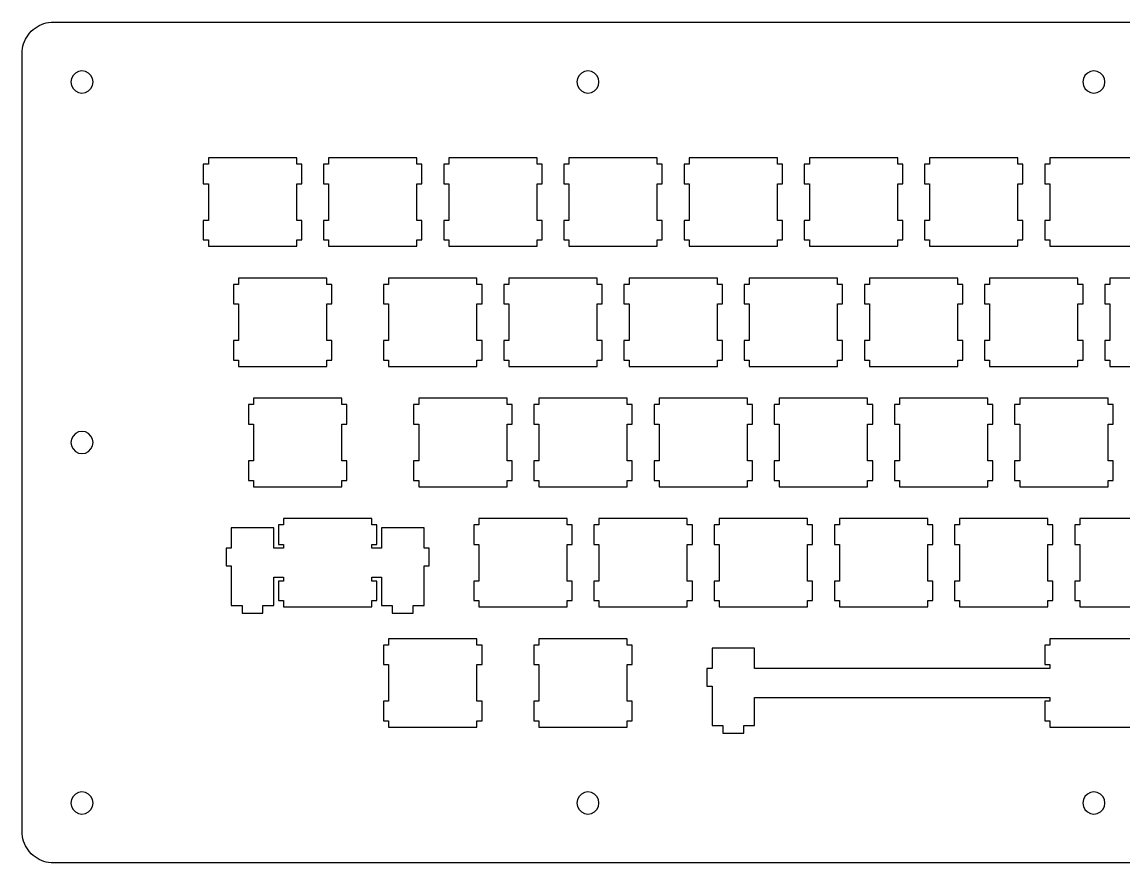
# Model space of a CAD drawing. Extents: x 0 to 340, y 0 to 134.
# Drawn here: x 0.1 to 174.7, y 0.4 to 133.6 of the extents above; entities that cross this region are included whole.
import ezdxf

# ---------------------------------------------------------------- set-up
doc = ezdxf.new("R2010")
doc.units = 0
doc.layers.get('0').update_dxf_attribs({"linetype": 'CONTINUOUS'})

msp = doc.modelspace()

# ---------------------------------------------------------------- linework, layer by layer
at = {"color": 0}
for p, q in [((2.15663, 132.653), (2.48185, 132.872)), ((2.48185, 132.872), (2.82498, 133.064)), ((2.82498, 133.064), (3.18189, 133.227)), ((3.18189, 133.227), (3.54983, 133.364)), ((3.54983, 133.364), (3.9274, 133.47)), ((3.9274, 133.47), (4.3119, 133.546)), ((4.3119, 133.546), (4.70186, 133.593)), ((4.70186, 133.593), (5.09598, 133.608)), ((5.09598, 133.608), (334.847, 133.608)), ((0.63941, 130.878), (0.83096, 131.221)), ((0.83096, 131.221), (1.05006, 131.546)), ((1.05006, 131.546), (1.2926, 131.855)), ((1.2926, 131.855), (1.55994, 132.143)), ((1.55994, 132.143), (1.84795, 132.41)), ((1.84795, 132.41), (2.15663, 132.653)), ((0.11024, 129.001), (0.1571, 129.391)), ((0.1571, 129.391), (0.23289, 129.775)), ((0.23289, 129.775), (0.339, 130.153)), ((0.339, 130.153), (0.47542, 130.521)), ((0.47542, 130.521), (0.63941, 130.878)), ((0.09508, 128.607), (0.11024, 129.001)), ((0.09508, 5.35781), (0.09508, 128.607)), ((9.0551, 125.772), (8.5659, 125.523)), ((9.5939, 125.858), (9.0551, 125.772)), ((10.1355, 125.772), (9.5939, 125.858)), ((10.6233, 125.523), (10.1355, 125.772)), ((89.2418, 125.772), (88.7539, 125.523)), ((89.7819, 125.858), (89.2418, 125.772)), ((90.3235, 125.772), (89.7819, 125.858)), ((90.8114, 125.523), (90.3235, 125.772)), ((169.43, 125.772), (168.942, 125.523)), ((169.97, 125.858), (169.43, 125.772)), ((170.512, 125.772), (169.97, 125.858)), ((171, 125.523), (170.512, 125.772)), ((7.93062, 124.648), (7.84518, 124.108)), ((7.84518, 124.108), (7.93062, 123.567)), ((8.18003, 125.137), (7.93062, 124.648)), ((8.5659, 125.523), (8.18003, 125.137)), ((11.0105, 125.137), (10.6233, 125.523)), ((11.26, 124.648), (11.0105, 125.137)), ((11.344, 124.108), (11.26, 124.648)), ((11.26, 123.567), (11.344, 124.108)), ((88.1186, 124.648), (88.0318, 124.108)), ((88.0318, 124.108), (88.1186, 123.567)), ((88.3666, 125.137), (88.1186, 124.648)), ((88.7539, 125.523), (88.3666, 125.137)), ((91.1987, 125.137), (90.8114, 125.523)), ((91.4481, 124.648), (91.1987, 125.137)), ((91.5321, 124.108), (91.4481, 124.648)), ((91.4481, 123.567), (91.5321, 124.108)), ((168.307, 124.648), (168.22, 124.108)), ((168.22, 124.108), (168.307, 123.567)), ((168.555, 125.137), (168.307, 124.648)), ((168.942, 125.523), (168.555, 125.137)), ((171.387, 125.137), (171, 125.523)), ((171.635, 124.648), (171.387, 125.137)), ((171.72, 124.108), (171.635, 124.648)), ((171.635, 123.567), (171.72, 124.108)), ((7.93062, 123.567), (8.18003, 123.08)), ((8.18003, 123.08), (8.5659, 122.692)), ((8.5659, 122.692), (9.0551, 122.443)), ((9.0551, 122.443), (9.5939, 122.357)), ((9.5939, 122.357), (10.1355, 122.443)), ((10.1355, 122.443), (10.6233, 122.692)), ((10.6233, 122.692), (11.0105, 123.08)), ((11.0105, 123.08), (11.26, 123.567)), ((88.1186, 123.567), (88.3666, 123.08)), ((88.3666, 123.08), (88.7539, 122.692)), ((88.7539, 122.692), (89.2418, 122.443)), ((89.2418, 122.443), (89.7819, 122.357)), ((89.7819, 122.357), (90.3235, 122.443)), ((90.3235, 122.443), (90.8114, 122.692)), ((90.8114, 122.692), (91.1987, 123.08)), ((91.1987, 123.08), (91.4481, 123.567)), ((168.307, 123.567), (168.555, 123.08)), ((168.555, 123.08), (168.942, 122.692)), ((168.942, 122.692), (169.43, 122.443)), ((169.43, 122.443), (169.97, 122.357)), ((169.97, 122.357), (170.512, 122.443)), ((170.512, 122.443), (171, 122.692)), ((171, 122.692), (171.387, 123.08)), ((171.387, 123.08), (171.635, 123.567)), ((29.6209, 112.083), (29.6209, 111.082)), ((43.6203, 112.083), (29.6209, 112.083)), ((43.6203, 111.082), (43.6203, 112.083)), ((48.671, 112.083), (48.671, 111.082)), ((62.6703, 112.083), (48.671, 112.083)), ((62.6703, 111.082), (62.6703, 112.083)), ((67.721, 112.083), (67.721, 111.082)), ((81.7203, 112.083), (67.721, 112.083)), ((81.7203, 111.082), (81.7203, 112.083)), ((86.771, 112.083), (86.771, 111.082)), ((100.77, 112.083), (86.771, 112.083)), ((100.77, 111.082), (100.77, 112.083)), ((105.821, 112.083), (105.821, 111.082)), ((119.82, 112.083), (105.821, 112.083)), ((119.82, 111.082), (119.82, 112.083)), ((124.871, 112.083), (124.871, 111.082)), ((138.87, 112.083), (124.871, 112.083)), ((138.87, 111.082), (138.87, 112.083)), ((143.921, 112.083), (143.921, 111.082)), ((157.92, 112.083), (143.921, 112.083)), ((157.92, 111.082), (157.92, 112.083)), ((162.971, 112.083), (162.971, 111.082)), ((176.97, 112.083), (162.971, 112.083)), ((29.6209, 111.082), (28.8203, 111.082)), ((28.8203, 111.082), (28.8203, 107.982)), ((44.4197, 111.082), (43.6203, 111.082)), ((44.4197, 107.982), (44.4197, 111.082)), ((48.671, 111.082), (47.8702, 111.082)), ((47.8702, 111.082), (47.8702, 107.982)), ((63.4711, 111.082), (62.6703, 111.082)), ((63.4711, 107.982), (63.4711, 111.082)), ((67.721, 111.082), (66.9202, 111.082)), ((66.9202, 111.082), (66.9202, 107.982)), ((82.5211, 111.082), (81.7203, 111.082)), ((82.5211, 107.982), (82.5211, 111.082)), ((86.771, 111.082), (85.9702, 111.082)), ((85.9702, 111.082), (85.9702, 107.982)), ((101.571, 111.082), (100.77, 111.082)), ((101.571, 107.982), (101.571, 111.082)), ((105.821, 111.082), (105.02, 111.082)), ((105.02, 111.082), (105.02, 107.982)), ((120.62, 111.082), (119.82, 111.082)), ((120.62, 107.982), (120.62, 111.082)), ((124.871, 111.082), (124.07, 111.082)), ((124.07, 111.082), (124.07, 107.982)), ((139.671, 111.082), (138.87, 111.082)), ((139.671, 107.982), (139.671, 111.082)), ((143.921, 111.082), (143.12, 111.082)), ((143.12, 111.082), (143.12, 107.982)), ((158.721, 111.082), (157.92, 111.082)), ((158.721, 107.982), (158.721, 111.082)), ((162.971, 111.082), (162.17, 111.082)), ((162.17, 111.082), (162.17, 107.982)), ((28.8203, 107.982), (29.6209, 107.982)), ((29.6209, 107.982), (29.6209, 102.183)), ((43.6203, 102.183), (43.6203, 107.982)), ((43.6203, 107.982), (44.4197, 107.982)), ((47.8702, 107.982), (48.671, 107.982)), ((48.671, 107.982), (48.671, 102.183)), ((62.6703, 102.183), (62.6703, 107.982)), ((62.6703, 107.982), (63.4711, 107.982)), ((66.9202, 107.982), (67.721, 107.982)), ((67.721, 107.982), (67.721, 102.183)), ((81.7203, 102.183), (81.7203, 107.982)), ((81.7203, 107.982), (82.5211, 107.982)), ((85.9702, 107.982), (86.771, 107.982)), ((86.771, 107.982), (86.771, 102.183)), ((100.77, 102.183), (100.77, 107.982)), ((100.77, 107.982), (101.571, 107.982)), ((105.02, 107.982), (105.821, 107.982)), ((105.821, 107.982), (105.821, 102.183)), ((119.82, 102.183), (119.82, 107.982)), ((119.82, 107.982), (120.62, 107.982)), ((124.07, 107.982), (124.871, 107.982)), ((124.871, 107.982), (124.871, 102.183)), ((138.87, 102.183), (138.87, 107.982)), ((138.87, 107.982), (139.671, 107.982)), ((143.12, 107.982), (143.921, 107.982)), ((143.921, 107.982), (143.921, 102.183)), ((157.92, 102.183), (157.92, 107.982)), ((157.92, 107.982), (158.721, 107.982)), ((162.17, 107.982), (162.971, 107.982)), ((162.971, 107.982), (162.971, 102.183)), ((29.6209, 102.183), (28.8203, 102.183)), ((28.8203, 102.183), (28.8203, 99.0822)), ((44.4197, 102.183), (43.6203, 102.183)), ((44.4197, 99.0822), (44.4197, 102.183)), ((48.671, 102.183), (47.8702, 102.183)), ((47.8702, 102.183), (47.8702, 99.0822)), ((63.4711, 102.183), (62.6703, 102.183)), ((63.4711, 99.0822), (63.4711, 102.183)), ((67.721, 102.183), (66.9202, 102.183)), ((66.9202, 102.183), (66.9202, 99.0822)), ((82.5211, 102.183), (81.7203, 102.183)), ((82.5211, 99.0822), (82.5211, 102.183)), ((86.771, 102.183), (85.9702, 102.183)), ((85.9702, 102.183), (85.9702, 99.0822)), ((101.571, 102.183), (100.77, 102.183)), ((101.571, 99.0822), (101.571, 102.183)), ((105.821, 102.183), (105.02, 102.183)), ((105.02, 102.183), (105.02, 99.0822)), ((120.62, 102.183), (119.82, 102.183)), ((120.62, 99.0822), (120.62, 102.183)), ((124.871, 102.183), (124.07, 102.183)), ((124.07, 102.183), (124.07, 99.0822)), ((139.671, 102.183), (138.87, 102.183)), ((139.671, 99.0822), (139.671, 102.183)), ((143.921, 102.183), (143.12, 102.183)), ((143.12, 102.183), (143.12, 99.0822)), ((158.721, 102.183), (157.92, 102.183)), ((158.721, 99.0822), (158.721, 102.183)), ((162.971, 102.183), (162.17, 102.183)), ((162.17, 102.183), (162.17, 99.0822)), ((28.8203, 99.0822), (29.6209, 99.0822)), ((29.6209, 99.0822), (29.6209, 98.0818)), ((29.6209, 98.0818), (43.6203, 98.0818)), ((43.6203, 98.0818), (43.6203, 99.0822)), ((43.6203, 99.0822), (44.4197, 99.0822)), ((47.8702, 99.0822), (48.671, 99.0822)), ((48.671, 99.0822), (48.671, 98.0818)), ((48.671, 98.0818), (62.6703, 98.0818)), ((62.6703, 98.0818), (62.6703, 99.0822)), ((62.6703, 99.0822), (63.4711, 99.0822)), ((66.9202, 99.0822), (67.721, 99.0822)), ((67.721, 99.0822), (67.721, 98.0818)), ((67.721, 98.0818), (81.7203, 98.0818)), ((81.7203, 98.0818), (81.7203, 99.0822)), ((81.7203, 99.0822), (82.5211, 99.0822)), ((85.9702, 99.0822), (86.771, 99.0822)), ((86.771, 99.0822), (86.771, 98.0818)), ((86.771, 98.0818), (100.77, 98.0818)), ((100.77, 98.0818), (100.77, 99.0822)), ((100.77, 99.0822), (101.571, 99.0822)), ((105.02, 99.0822), (105.821, 99.0822)), ((105.821, 99.0822), (105.821, 98.0818)), ((105.821, 98.0818), (119.82, 98.0818)), ((119.82, 98.0818), (119.82, 99.0822)), ((119.82, 99.0822), (120.62, 99.0822)), ((124.07, 99.0822), (124.871, 99.0822)), ((124.871, 99.0822), (124.871, 98.0818)), ((124.871, 98.0818), (138.87, 98.0818)), ((138.87, 98.0818), (138.87, 99.0822)), ((138.87, 99.0822), (139.671, 99.0822)), ((143.12, 99.0822), (143.921, 99.0822)), ((143.921, 99.0822), (143.921, 98.0818)), ((143.921, 98.0818), (157.92, 98.0818)), ((157.92, 98.0818), (157.92, 99.0822)), ((157.92, 99.0822), (158.721, 99.0822)), ((162.17, 99.0822), (162.971, 99.0822)), ((162.971, 99.0822), (162.971, 98.0818)), ((162.971, 98.0818), (176.97, 98.0818)), ((34.382, 93.0328), (34.382, 92.0323)), ((48.3828, 93.0328), (34.382, 93.0328)), ((48.3828, 92.0323), (48.3828, 93.0328)), ((58.1946, 93.0328), (58.1946, 92.0323)), ((72.1953, 93.0328), (58.1946, 93.0328)), ((72.1953, 92.0323), (72.1953, 93.0328)), ((77.2446, 93.0328), (77.2446, 92.0323)), ((91.2442, 93.0328), (77.2446, 93.0328)), ((91.2442, 92.0323), (91.2442, 93.0328)), ((96.2946, 93.0328), (96.2946, 92.0323)), ((110.294, 93.0328), (96.2946, 93.0328)), ((110.294, 92.0323), (110.294, 93.0328)), ((115.345, 93.0328), (115.345, 92.0323)), ((129.345, 93.0328), (115.345, 93.0328)), ((129.345, 92.0323), (129.345, 93.0328)), ((134.395, 93.0328), (134.395, 92.0323)), ((148.394, 93.0328), (134.395, 93.0328)), ((148.394, 92.0323), (148.394, 93.0328)), ((153.446, 93.0328), (153.446, 92.0323)), ((167.445, 93.0328), (153.446, 93.0328)), ((167.445, 92.0323), (167.445, 93.0328)), ((172.496, 93.0328), (172.496, 92.0323)), ((186.495, 93.0328), (172.496, 93.0328)), ((34.382, 92.0323), (33.5828, 92.0323)), ((33.5828, 92.0323), (33.5828, 88.9317)), ((49.1822, 92.0323), (48.3828, 92.0323)), ((49.1822, 88.9317), (49.1822, 92.0323)), ((58.1946, 92.0323), (57.3952, 92.0323)), ((57.3952, 92.0323), (57.3952, 88.9317)), ((72.9947, 92.0323), (72.1953, 92.0323)), ((72.9947, 88.9317), (72.9947, 92.0323)), ((77.2446, 92.0323), (76.4452, 92.0323)), ((76.4452, 92.0323), (76.4452, 88.9317)), ((92.0447, 92.0323), (91.2442, 92.0323)), ((92.0447, 88.9317), (92.0447, 92.0323)), ((96.2946, 92.0323), (95.4938, 92.0323)), ((95.4938, 92.0323), (95.4938, 88.9317)), ((111.095, 92.0323), (110.294, 92.0323)), ((111.095, 88.9317), (111.095, 92.0323)), ((115.345, 92.0323), (114.544, 92.0323)), ((114.544, 92.0323), (114.544, 88.9317)), ((130.145, 92.0323), (129.345, 92.0323)), ((130.145, 88.9317), (130.145, 92.0323)), ((134.395, 92.0323), (133.594, 92.0323)), ((133.594, 92.0323), (133.594, 88.9317)), ((149.196, 92.0323), (148.394, 92.0323)), ((149.196, 88.9317), (149.196, 92.0323)), ((153.446, 92.0323), (152.644, 92.0323)), ((152.644, 92.0323), (152.644, 88.9317)), ((168.246, 92.0323), (167.445, 92.0323)), ((168.246, 88.9317), (168.246, 92.0323)), ((172.496, 92.0323), (171.695, 92.0323)), ((171.695, 92.0323), (171.695, 88.9317)), ((33.5828, 88.9317), (34.382, 88.9317)), ((34.382, 88.9317), (34.382, 83.1328)), ((48.3828, 83.1328), (48.3828, 88.9317)), ((48.3828, 88.9317), (49.1822, 88.9317)), ((57.3952, 88.9317), (58.1946, 88.9317)), ((58.1946, 88.9317), (58.1946, 83.1328)), ((72.1953, 83.1328), (72.1953, 88.9317)), ((72.1953, 88.9317), (72.9947, 88.9317)), ((76.4452, 88.9317), (77.2446, 88.9317)), ((77.2446, 88.9317), (77.2446, 83.1328)), ((91.2442, 83.1328), (91.2442, 88.9317)), ((91.2442, 88.9317), (92.0447, 88.9317)), ((95.4938, 88.9317), (96.2946, 88.9317)), ((96.2946, 88.9317), (96.2946, 83.1328)), ((110.294, 83.1328), (110.294, 88.9317)), ((110.294, 88.9317), (111.095, 88.9317)), ((114.544, 88.9317), (115.345, 88.9317)), ((115.345, 88.9317), (115.345, 83.1328)), ((129.345, 83.1328), (129.345, 88.9317)), ((129.345, 88.9317), (130.145, 88.9317)), ((133.594, 88.9317), (134.395, 88.9317)), ((134.395, 88.9317), (134.395, 83.1328)), ((148.394, 83.1328), (148.394, 88.9317)), ((148.394, 88.9317), (149.196, 88.9317)), ((152.644, 88.9317), (153.446, 88.9317)), ((153.446, 88.9317), (153.446, 83.1328)), ((167.445, 83.1328), (167.445, 88.9317)), ((167.445, 88.9317), (168.246, 88.9317)), ((171.695, 88.9317), (172.496, 88.9317)), ((172.496, 88.9317), (172.496, 83.1328)), ((34.382, 83.1328), (33.5828, 83.1328)), ((33.5828, 83.1328), (33.5828, 80.0322)), ((49.1822, 83.1328), (48.3828, 83.1328)), ((49.1822, 80.0322), (49.1822, 83.1328)), ((58.1946, 83.1328), (57.3952, 83.1328)), ((57.3952, 83.1328), (57.3952, 80.0322)), ((72.9947, 83.1328), (72.1953, 83.1328)), ((72.9947, 80.0322), (72.9947, 83.1328)), ((77.2446, 83.1328), (76.4452, 83.1328)), ((76.4452, 83.1328), (76.4452, 80.0322)), ((92.0447, 83.1328), (91.2442, 83.1328)), ((92.0447, 80.0322), (92.0447, 83.1328)), ((96.2946, 83.1328), (95.4938, 83.1328)), ((95.4938, 83.1328), (95.4938, 80.0322)), ((111.095, 83.1328), (110.294, 83.1328)), ((111.095, 80.0322), (111.095, 83.1328)), ((115.345, 83.1328), (114.544, 83.1328)), ((114.544, 83.1328), (114.544, 80.0322)), ((130.145, 83.1328), (129.345, 83.1328)), ((130.145, 80.0322), (130.145, 83.1328)), ((134.395, 83.1328), (133.594, 83.1328)), ((133.594, 83.1328), (133.594, 80.0322)), ((149.196, 83.1328), (148.394, 83.1328)), ((149.196, 80.0322), (149.196, 83.1328)), ((153.446, 83.1328), (152.644, 83.1328)), ((152.644, 83.1328), (152.644, 80.0322)), ((168.246, 83.1328), (167.445, 83.1328)), ((168.246, 80.0322), (168.246, 83.1328)), ((172.496, 83.1328), (171.695, 83.1328)), ((171.695, 83.1328), (171.695, 80.0322)), ((33.5828, 80.0322), (34.382, 80.0322)), ((34.382, 80.0322), (34.382, 79.0317)), ((34.382, 79.0317), (48.3828, 79.0317)), ((48.3828, 79.0317), (48.3828, 80.0322)), ((48.3828, 80.0322), (49.1822, 80.0322)), ((57.3952, 80.0322), (58.1946, 80.0322)), ((58.1946, 80.0322), (58.1946, 79.0317)), ((58.1946, 79.0317), (72.1953, 79.0317)), ((72.1953, 79.0317), (72.1953, 80.0322)), ((72.1953, 80.0322), (72.9947, 80.0322)), ((76.4452, 80.0322), (77.2446, 80.0322)), ((77.2446, 80.0322), (77.2446, 79.0317)), ((77.2446, 79.0317), (91.2442, 79.0317)), ((91.2442, 79.0317), (91.2442, 80.0322)), ((91.2442, 80.0322), (92.0447, 80.0322)), ((95.4938, 80.0322), (96.2946, 80.0322)), ((96.2946, 80.0322), (96.2946, 79.0317)), ((96.2946, 79.0317), (110.294, 79.0317)), ((110.294, 79.0317), (110.294, 80.0322)), ((110.294, 80.0322), (111.095, 80.0322)), ((114.544, 80.0322), (115.345, 80.0322)), ((115.345, 80.0322), (115.345, 79.0317)), ((115.345, 79.0317), (129.345, 79.0317)), ((129.345, 79.0317), (129.345, 80.0322)), ((129.345, 80.0322), (130.145, 80.0322)), ((133.594, 80.0322), (134.395, 80.0322)), ((134.395, 80.0322), (134.395, 79.0317)), ((134.395, 79.0317), (148.394, 79.0317)), ((148.394, 79.0317), (148.394, 80.0322)), ((148.394, 80.0322), (149.196, 80.0322)), ((152.644, 80.0322), (153.446, 80.0322)), ((153.446, 80.0322), (153.446, 79.0317)), ((153.446, 79.0317), (167.445, 79.0317)), ((167.445, 79.0317), (167.445, 80.0322)), ((167.445, 80.0322), (168.246, 80.0322)), ((171.695, 80.0322), (172.496, 80.0322)), ((172.496, 80.0322), (172.496, 79.0317)), ((172.496, 79.0317), (186.495, 79.0317)), ((36.7633, 73.9828), (36.7633, 72.9823)), ((50.764, 73.9828), (36.7633, 73.9828)), ((50.764, 72.9823), (50.764, 73.9828)), ((62.9571, 73.9828), (62.9571, 72.9823)), ((76.9578, 73.9828), (62.9571, 73.9828)), ((76.9578, 72.9823), (76.9578, 73.9828)), ((82.0071, 73.9828), (82.0071, 72.9823)), ((96.0078, 73.9828), (82.0071, 73.9828)), ((96.0078, 72.9823), (96.0078, 73.9828)), ((101.057, 73.9828), (101.057, 72.9823)), ((115.058, 73.9828), (101.057, 73.9828)), ((115.058, 72.9823), (115.058, 73.9828)), ((120.107, 73.9828), (120.107, 72.9823)), ((134.108, 73.9828), (120.107, 73.9828)), ((134.108, 72.9823), (134.108, 73.9828)), ((139.157, 73.9828), (139.157, 72.9823)), ((153.158, 73.9828), (139.157, 73.9828)), ((153.158, 72.9823), (153.158, 73.9828)), ((158.207, 73.9828), (158.207, 72.9823)), ((172.208, 73.9828), (158.207, 73.9828)), ((172.208, 72.9823), (172.208, 73.9828)), ((36.7633, 72.9823), (35.9639, 72.9823)), ((35.9639, 72.9823), (35.9639, 69.8817)), ((51.5634, 72.9823), (50.764, 72.9823)), ((51.5634, 69.8817), (51.5634, 72.9823)), ((62.9571, 72.9823), (62.1577, 72.9823)), ((62.1577, 72.9823), (62.1577, 69.8817)), ((77.7572, 72.9823), (76.9578, 72.9823)), ((77.7572, 69.8817), (77.7572, 72.9823)), ((82.0071, 72.9823), (81.2077, 72.9823)), ((81.2077, 72.9823), (81.2077, 69.8817)), ((96.8072, 72.9823), (96.0078, 72.9823)), ((96.8072, 69.8817), (96.8072, 72.9823)), ((101.057, 72.9823), (100.258, 72.9823)), ((100.258, 72.9823), (100.258, 69.8817)), ((115.857, 72.9823), (115.058, 72.9823)), ((115.857, 69.8817), (115.857, 72.9823)), ((120.107, 72.9823), (119.308, 72.9823)), ((119.308, 72.9823), (119.308, 69.8817)), ((134.907, 72.9823), (134.108, 72.9823)), ((134.907, 69.8817), (134.907, 72.9823)), ((139.157, 72.9823), (138.358, 72.9823)), ((138.358, 72.9823), (138.358, 69.8817)), ((153.957, 72.9823), (153.158, 72.9823)), ((153.957, 69.8817), (153.957, 72.9823)), ((158.207, 72.9823), (157.408, 72.9823)), ((157.408, 72.9823), (157.408, 69.8817)), ((173.007, 72.9823), (172.208, 72.9823)), ((173.007, 69.8817), (173.007, 72.9823)), ((35.9639, 69.8817), (36.7633, 69.8817)), ((36.7633, 69.8817), (36.7633, 64.0828)), ((50.764, 64.0828), (50.764, 69.8817)), ((50.764, 69.8817), (51.5634, 69.8817)), ((62.1577, 69.8817), (62.9571, 69.8817)), ((62.9571, 69.8817), (62.9571, 64.0828)), ((76.9578, 64.0828), (76.9578, 69.8817)), ((76.9578, 69.8817), (77.7572, 69.8817)), ((81.2077, 69.8817), (82.0071, 69.8817)), ((82.0071, 69.8817), (82.0071, 64.0828)), ((96.0078, 64.0828), (96.0078, 69.8817)), ((96.0078, 69.8817), (96.8072, 69.8817)), ((100.258, 69.8817), (101.057, 69.8817)), ((101.057, 69.8817), (101.057, 64.0828)), ((115.058, 64.0828), (115.058, 69.8817)), ((115.058, 69.8817), (115.857, 69.8817)), ((119.308, 69.8817), (120.107, 69.8817)), ((120.107, 69.8817), (120.107, 64.0828)), ((134.108, 64.0828), (134.108, 69.8817)), ((134.108, 69.8817), (134.907, 69.8817)), ((138.358, 69.8817), (139.157, 69.8817)), ((139.157, 69.8817), (139.157, 64.0828)), ((153.158, 64.0828), (153.158, 69.8817)), ((153.158, 69.8817), (153.957, 69.8817)), ((157.408, 69.8817), (158.207, 69.8817)), ((158.207, 69.8817), (158.207, 64.0828)), ((172.208, 64.0828), (172.208, 69.8817)), ((172.208, 69.8817), (173.007, 69.8817)), ((8.5659, 68.399), (8.18003, 68.0117)), ((9.0551, 68.647), (8.5659, 68.399)), ((9.5939, 68.7324), (9.0551, 68.647)), ((10.1355, 68.647), (9.5939, 68.7324)), ((10.6233, 68.399), (10.1355, 68.647)), ((11.0105, 68.0117), (10.6233, 68.399)), ((7.93062, 67.5238), (7.84518, 66.9823)), ((7.84518, 66.9823), (7.93062, 66.4408)), ((8.18003, 68.0117), (7.93062, 67.5238)), ((7.93062, 66.4408), (8.18003, 65.9529)), ((11.26, 67.5238), (11.0105, 68.0117)), ((11.0105, 65.9529), (11.26, 66.4408)), ((11.344, 66.9823), (11.26, 67.5238)), ((11.26, 66.4408), (11.344, 66.9823)), ((8.18003, 65.9529), (8.5659, 65.5655)), ((8.5659, 65.5655), (9.0551, 65.3175)), ((9.0551, 65.3175), (9.5939, 65.2321)), ((9.5939, 65.2321), (10.1355, 65.3175)), ((10.1355, 65.3175), (10.6233, 65.5655)), ((10.6233, 65.5655), (11.0105, 65.9529)), ((36.7633, 64.0828), (35.9639, 64.0828)), ((35.9639, 64.0828), (35.9639, 60.9822)), ((51.5634, 64.0828), (50.764, 64.0828)), ((51.5634, 60.9822), (51.5634, 64.0828)), ((62.9571, 64.0828), (62.1577, 64.0828)), ((62.1577, 64.0828), (62.1577, 60.9822)), ((77.7572, 64.0828), (76.9578, 64.0828)), ((77.7572, 60.9822), (77.7572, 64.0828)), ((82.0071, 64.0828), (81.2077, 64.0828)), ((81.2077, 64.0828), (81.2077, 60.9822)), ((96.8072, 64.0828), (96.0078, 64.0828)), ((96.8072, 60.9822), (96.8072, 64.0828)), ((101.057, 64.0828), (100.258, 64.0828)), ((100.258, 64.0828), (100.258, 60.9822)), ((115.857, 64.0828), (115.058, 64.0828)), ((115.857, 60.9822), (115.857, 64.0828)), ((120.107, 64.0828), (119.308, 64.0828)), ((119.308, 64.0828), (119.308, 60.9822)), ((134.907, 64.0828), (134.108, 64.0828)), ((134.907, 60.9822), (134.907, 64.0828)), ((139.157, 64.0828), (138.358, 64.0828)), ((138.358, 64.0828), (138.358, 60.9822)), ((153.957, 64.0828), (153.158, 64.0828)), ((153.957, 60.9822), (153.957, 64.0828)), ((158.207, 64.0828), (157.408, 64.0828)), ((157.408, 64.0828), (157.408, 60.9822)), ((173.007, 64.0828), (172.208, 64.0828)), ((173.007, 60.9822), (173.007, 64.0828)), ((35.9639, 60.9822), (36.7633, 60.9822)), ((36.7633, 60.9822), (36.7633, 59.9817)), ((36.7633, 59.9817), (50.764, 59.9817)), ((50.764, 59.9817), (50.764, 60.9822)), ((50.764, 60.9822), (51.5634, 60.9822)), ((62.1577, 60.9822), (62.9571, 60.9822)), ((62.9571, 60.9822), (62.9571, 59.9817)), ((62.9571, 59.9817), (76.9578, 59.9817)), ((76.9578, 59.9817), (76.9578, 60.9822)), ((76.9578, 60.9822), (77.7572, 60.9822)), ((81.2077, 60.9822), (82.0071, 60.9822)), ((82.0071, 60.9822), (82.0071, 59.9817)), ((82.0071, 59.9817), (96.0078, 59.9817)), ((96.0078, 59.9817), (96.0078, 60.9822)), ((96.0078, 60.9822), (96.8072, 60.9822)), ((100.258, 60.9822), (101.057, 60.9822)), ((101.057, 60.9822), (101.057, 59.9817)), ((101.057, 59.9817), (115.058, 59.9817)), ((115.058, 59.9817), (115.058, 60.9822)), ((115.058, 60.9822), (115.857, 60.9822)), ((119.308, 60.9822), (120.107, 60.9822)), ((120.107, 60.9822), (120.107, 59.9817)), ((120.107, 59.9817), (134.108, 59.9817)), ((134.108, 59.9817), (134.108, 60.9822)), ((134.108, 60.9822), (134.907, 60.9822)), ((138.358, 60.9822), (139.157, 60.9822)), ((139.157, 60.9822), (139.157, 59.9817)), ((139.157, 59.9817), (153.158, 59.9817)), ((153.158, 59.9817), (153.158, 60.9822)), ((153.158, 60.9822), (153.957, 60.9822)), ((157.408, 60.9822), (158.207, 60.9822)), ((158.207, 60.9822), (158.207, 59.9817)), ((158.207, 59.9817), (172.208, 59.9817)), ((172.208, 59.9817), (172.208, 60.9822)), ((172.208, 60.9822), (173.007, 60.9822)), ((41.5258, 54.9328), (41.5258, 53.9323)), ((55.5265, 54.9328), (41.5258, 54.9328)), ((55.5265, 53.9323), (55.5265, 54.9328)), ((72.4821, 54.9328), (72.4821, 53.9323)), ((86.4828, 54.9328), (72.4821, 54.9328)), ((86.4828, 53.9323), (86.4828, 54.9328)), ((91.5321, 54.9328), (91.5321, 53.9323)), ((105.533, 54.9328), (91.5321, 54.9328)), ((105.533, 53.9323), (105.533, 54.9328)), ((110.582, 54.9328), (110.582, 53.9323)), ((124.583, 54.9328), (110.582, 54.9328)), ((124.583, 53.9323), (124.583, 54.9328)), ((129.632, 54.9328), (129.632, 53.9323)), ((143.633, 54.9328), (129.632, 54.9328)), ((143.633, 53.9323), (143.633, 54.9328)), ((148.682, 54.9328), (148.682, 53.9323)), ((162.683, 54.9328), (148.682, 54.9328)), ((162.683, 53.9323), (162.683, 54.9328)), ((167.732, 54.9328), (167.732, 53.9323)), ((181.733, 54.9328), (167.732, 54.9328)), ((40.0018, 53.4624), (33.2521, 53.4624)), ((33.2521, 53.4624), (33.2521, 50.2324)), ((40.0018, 50.2324), (40.0018, 53.4624)), ((41.5258, 53.9323), (40.7264, 53.9323)), ((40.7264, 53.9323), (40.7264, 50.8332)), ((56.3259, 53.9323), (55.5265, 53.9323)), ((56.3259, 50.8332), (56.3259, 53.9323)), ((63.8016, 53.4624), (57.0523, 53.4624)), ((57.0523, 53.4624), (57.0523, 50.2324)), ((63.8016, 50.2324), (63.8016, 53.4624)), ((72.4821, 53.9323), (71.6827, 53.9323)), ((71.6827, 53.9323), (71.6827, 50.8332)), ((87.2822, 53.9323), (86.4828, 53.9323)), ((87.2822, 50.8332), (87.2822, 53.9323)), ((91.5321, 53.9323), (90.7327, 53.9323)), ((90.7327, 53.9323), (90.7327, 50.8332)), ((106.332, 53.9323), (105.533, 53.9323)), ((106.332, 50.8332), (106.332, 53.9323)), ((110.582, 53.9323), (109.783, 53.9323)), ((109.783, 53.9323), (109.783, 50.8332)), ((125.382, 53.9323), (124.583, 53.9323)), ((125.382, 50.8332), (125.382, 53.9323)), ((129.632, 53.9323), (128.833, 53.9323)), ((128.833, 53.9323), (128.833, 50.8332)), ((144.432, 53.9323), (143.633, 53.9323)), ((144.432, 50.8332), (144.432, 53.9323)), ((148.682, 53.9323), (147.883, 53.9323)), ((147.883, 53.9323), (147.883, 50.8332)), ((163.482, 53.9323), (162.683, 53.9323)), ((163.482, 50.8332), (163.482, 53.9323)), ((167.732, 53.9323), (166.933, 53.9323)), ((166.933, 53.9323), (166.933, 50.8332)), ((40.7264, 50.8332), (41.5258, 50.8332)), ((41.5258, 50.8332), (41.5258, 50.2324)), ((55.5265, 50.2324), (55.5265, 50.8332)), ((55.5265, 50.8332), (56.3259, 50.8332)), ((71.6827, 50.8332), (72.4821, 50.8332)), ((72.4821, 50.8332), (72.4821, 45.0328)), ((86.4828, 45.0328), (86.4828, 50.8332)), ((86.4828, 50.8332), (87.2822, 50.8332)), ((90.7327, 50.8332), (91.5321, 50.8332)), ((91.5321, 50.8332), (91.5321, 45.0328)), ((105.533, 45.0328), (105.533, 50.8332)), ((105.533, 50.8332), (106.332, 50.8332)), ((109.783, 50.8332), (110.582, 50.8332)), ((110.582, 50.8332), (110.582, 45.0328)), ((124.583, 45.0328), (124.583, 50.8332)), ((124.583, 50.8332), (125.382, 50.8332)), ((128.833, 50.8332), (129.632, 50.8332)), ((129.632, 50.8332), (129.632, 45.0328)), ((143.633, 45.0328), (143.633, 50.8332)), ((143.633, 50.8332), (144.432, 50.8332)), ((147.883, 50.8332), (148.682, 50.8332)), ((148.682, 50.8332), (148.682, 45.0328)), ((162.683, 45.0328), (162.683, 50.8332)), ((162.683, 50.8332), (163.482, 50.8332)), ((166.933, 50.8332), (167.732, 50.8332)), ((167.732, 50.8332), (167.732, 45.0328)), ((33.2521, 50.2324), (32.4266, 50.2324)), ((32.4266, 50.2324), (32.4266, 47.432)), ((41.5258, 50.2324), (40.0018, 50.2324)), ((57.0523, 50.2324), (55.5265, 50.2324)), ((64.6257, 50.2324), (63.8016, 50.2324)), ((64.6257, 47.432), (64.6257, 50.2324)), ((32.4266, 47.432), (33.2521, 47.432)), ((33.2521, 47.432), (33.2521, 41.1621)), ((63.8016, 41.1621), (63.8016, 47.432)), ((63.8016, 47.432), (64.6257, 47.432)), ((40.0018, 41.1621), (40.0018, 45.6325)), ((40.0018, 45.6325), (41.5258, 45.6325)), ((41.5258, 45.6325), (41.5258, 45.0328)), ((55.5265, 45.0328), (55.5265, 45.6325)), ((55.5265, 45.6325), (57.0523, 45.6325)), ((57.0523, 45.6325), (57.0523, 41.1621)), ((41.5258, 45.0328), (40.7264, 45.0328)), ((40.7264, 45.0328), (40.7264, 41.9322)), ((56.3259, 45.0328), (55.5265, 45.0328)), ((56.3259, 41.9322), (56.3259, 45.0328)), ((72.4821, 45.0328), (71.6827, 45.0328)), ((71.6827, 45.0328), (71.6827, 41.9322)), ((87.2822, 45.0328), (86.4828, 45.0328)), ((87.2822, 41.9322), (87.2822, 45.0328)), ((91.5321, 45.0328), (90.7327, 45.0328)), ((90.7327, 45.0328), (90.7327, 41.9322)), ((106.332, 45.0328), (105.533, 45.0328)), ((106.332, 41.9322), (106.332, 45.0328)), ((110.582, 45.0328), (109.783, 45.0328)), ((109.783, 45.0328), (109.783, 41.9322)), ((125.382, 45.0328), (124.583, 45.0328)), ((125.382, 41.9322), (125.382, 45.0328)), ((129.632, 45.0328), (128.833, 45.0328)), ((128.833, 45.0328), (128.833, 41.9322)), ((144.432, 45.0328), (143.633, 45.0328)), ((144.432, 41.9322), (144.432, 45.0328)), ((148.682, 45.0328), (147.883, 45.0328)), ((147.883, 45.0328), (147.883, 41.9322)), ((163.482, 45.0328), (162.683, 45.0328)), ((163.482, 41.9322), (163.482, 45.0328)), ((167.732, 45.0328), (166.933, 45.0328)), ((166.933, 45.0328), (166.933, 41.9322)), ((40.7264, 41.9322), (41.5258, 41.9322)), ((41.5258, 41.9322), (41.5258, 40.9317)), ((55.5265, 40.9317), (55.5265, 41.9322)), ((55.5265, 41.9322), (56.3259, 41.9322)), ((71.6827, 41.9322), (72.4821, 41.9322)), ((72.4821, 41.9322), (72.4821, 40.9317)), ((86.4828, 40.9317), (86.4828, 41.9322)), ((86.4828, 41.9322), (87.2822, 41.9322)), ((90.7327, 41.9322), (91.5321, 41.9322)), ((91.5321, 41.9322), (91.5321, 40.9317)), ((105.533, 40.9317), (105.533, 41.9322)), ((105.533, 41.9322), (106.332, 41.9322)), ((109.783, 41.9322), (110.582, 41.9322)), ((110.582, 41.9322), (110.582, 40.9317)), ((124.583, 40.9317), (124.583, 41.9322)), ((124.583, 41.9322), (125.382, 41.9322)), ((128.833, 41.9322), (129.632, 41.9322)), ((129.632, 41.9322), (129.632, 40.9317)), ((143.633, 40.9317), (143.633, 41.9322)), ((143.633, 41.9322), (144.432, 41.9322)), ((147.883, 41.9322), (148.682, 41.9322)), ((148.682, 41.9322), (148.682, 40.9317)), ((162.683, 40.9317), (162.683, 41.9322)), ((162.683, 41.9322), (163.482, 41.9322)), ((166.933, 41.9322), (167.732, 41.9322)), ((167.732, 41.9322), (167.732, 40.9317)), ((33.2521, 41.1621), (34.976, 41.1621)), ((34.976, 41.1621), (34.976, 39.9616)), ((38.2764, 39.9616), (38.2764, 41.1621)), ((38.2764, 41.1621), (40.0018, 41.1621)), ((41.5258, 40.9317), (55.5265, 40.9317)), ((57.0523, 41.1621), (58.776, 41.1621)), ((58.776, 41.1621), (58.776, 39.9616)), ((62.0765, 39.9616), (62.0765, 41.1621)), ((62.0765, 41.1621), (63.8016, 41.1621)), ((72.4821, 40.9317), (86.4828, 40.9317)), ((91.5321, 40.9317), (105.533, 40.9317)), ((110.582, 40.9317), (124.583, 40.9317)), ((129.632, 40.9317), (143.633, 40.9317)), ((148.682, 40.9317), (162.683, 40.9317)), ((167.732, 40.9317), (181.733, 40.9317)), ((34.976, 39.9616), (38.2764, 39.9616)), ((58.776, 39.9616), (62.0765, 39.9616)), ((58.196, 35.8828), (58.196, 34.8823)), ((72.1953, 35.8828), (58.196, 35.8828)), ((72.1953, 34.8823), (72.1953, 35.8828)), ((82.0071, 35.8828), (82.0071, 34.8823)), ((96.0078, 35.8828), (82.0071, 35.8828)), ((96.0078, 34.8823), (96.0078, 35.8828)), ((162.971, 35.8828), (162.971, 34.8823)), ((176.97, 35.8828), (162.971, 35.8828)), ((58.196, 34.8823), (57.3952, 34.8823)), ((57.3952, 34.8823), (57.3952, 31.7831)), ((72.9961, 34.8823), (72.1953, 34.8823)), ((72.9961, 31.7831), (72.9961, 34.8823)), ((82.0071, 34.8823), (81.2077, 34.8823)), ((81.2077, 34.8823), (81.2077, 31.7831)), ((96.8072, 34.8823), (96.0078, 34.8823)), ((96.8072, 31.7831), (96.8072, 34.8823)), ((116.195, 34.4124), (109.445, 34.4124)), ((109.445, 34.4124), (109.445, 31.1822)), ((116.195, 31.1822), (116.195, 34.4124)), ((162.971, 34.8823), (162.17, 34.8823)), ((162.17, 34.8823), (162.17, 31.7831)), ((57.3952, 31.7831), (58.196, 31.7831)), ((58.196, 31.7831), (58.196, 25.9829)), ((72.1953, 25.9829), (72.1953, 31.7831)), ((72.1953, 31.7831), (72.9961, 31.7831)), ((81.2077, 31.7831), (82.0071, 31.7831)), ((82.0071, 31.7831), (82.0071, 25.9829)), ((96.0078, 25.9829), (96.0078, 31.7831)), ((96.0078, 31.7831), (96.8072, 31.7831)), ((162.17, 31.7831), (162.971, 31.7831)), ((162.971, 31.7831), (162.971, 31.1822)), ((109.445, 31.1822), (108.621, 31.1822)), ((108.621, 31.1822), (108.621, 28.3821)), ((162.971, 31.1822), (116.195, 31.1822)), ((108.621, 28.3821), (109.445, 28.3821)), ((109.445, 28.3821), (109.445, 22.1134)), ((116.195, 22.1134), (116.195, 26.5837)), ((116.195, 26.5837), (162.971, 26.5837)), ((162.971, 26.5837), (162.971, 25.9829)), ((58.196, 25.9829), (57.3952, 25.9829)), ((57.3952, 25.9829), (57.3952, 22.8823)), ((72.9961, 25.9829), (72.1953, 25.9829)), ((72.9961, 22.8823), (72.9961, 25.9829)), ((82.0071, 25.9829), (81.2077, 25.9829)), ((81.2077, 25.9829), (81.2077, 22.8823)), ((96.8072, 25.9829), (96.0078, 25.9829)), ((96.8072, 22.8823), (96.8072, 25.9829)), ((162.971, 25.9829), (162.17, 25.9829)), ((162.17, 25.9829), (162.17, 22.8823)), ((57.3952, 22.8823), (58.196, 22.8823)), ((58.196, 22.8823), (58.196, 21.8819)), ((72.1953, 21.8819), (72.1953, 22.8823)), ((72.1953, 22.8823), (72.9961, 22.8823)), ((81.2077, 22.8823), (82.0071, 22.8823)), ((82.0071, 22.8823), (82.0071, 21.8819)), ((96.0078, 21.8819), (96.0078, 22.8823)), ((96.0078, 22.8823), (96.8072, 22.8823)), ((162.17, 22.8823), (162.971, 22.8823)), ((162.971, 22.8823), (162.971, 21.8819)), ((58.196, 21.8819), (72.1953, 21.8819)), ((82.0071, 21.8819), (96.0078, 21.8819)), ((109.445, 22.1134), (111.171, 22.1134)), ((111.171, 22.1134), (111.171, 20.9117)), ((114.471, 20.9117), (114.471, 22.1134)), ((114.471, 22.1134), (116.195, 22.1134)), ((162.971, 21.8819), (176.97, 21.8819)), ((111.171, 20.9117), (114.471, 20.9117)), ((8.18003, 10.8851), (7.93062, 10.3973)), ((8.5659, 11.2723), (8.18003, 10.8851)), ((9.0551, 11.5218), (8.5659, 11.2723)), ((9.5939, 11.6072), (9.0551, 11.5218)), ((10.1355, 11.5218), (9.5939, 11.6072)), ((10.6233, 11.2723), (10.1355, 11.5218)), ((11.0105, 10.8851), (10.6233, 11.2723)), ((11.26, 10.3973), (11.0105, 10.8851)), ((88.3666, 10.8851), (88.1186, 10.3973)), ((88.7539, 11.2723), (88.3666, 10.8851)), ((89.2418, 11.5218), (88.7539, 11.2723)), ((89.7819, 11.6072), (89.2418, 11.5218)), ((90.3235, 11.5218), (89.7819, 11.6072)), ((90.8114, 11.2723), (90.3235, 11.5218)), ((91.1987, 10.8851), (90.8114, 11.2723)), ((91.4481, 10.3973), (91.1987, 10.8851)), ((168.555, 10.8851), (168.307, 10.3973)), ((168.942, 11.2723), (168.555, 10.8851)), ((169.43, 11.5218), (168.942, 11.2723)), ((169.97, 11.6072), (169.43, 11.5218)), ((170.512, 11.5218), (169.97, 11.6072)), ((171, 11.2723), (170.512, 11.5218)), ((171.387, 10.8851), (171, 11.2723)), ((171.635, 10.3973), (171.387, 10.8851)), ((7.93062, 10.3973), (7.84518, 9.85711)), ((7.84518, 9.85711), (7.93062, 9.31693)), ((7.93062, 9.31693), (8.18003, 8.8277)), ((8.18003, 8.8277), (8.5659, 8.44187)), ((10.6233, 8.44187), (11.0105, 8.8277)), ((11.0105, 8.8277), (11.26, 9.31693)), ((11.344, 9.85711), (11.26, 10.3973)), ((11.26, 9.31693), (11.344, 9.85711)), ((88.1186, 10.3973), (88.0318, 9.85711)), ((88.0318, 9.85711), (88.1186, 9.31693)), ((88.1186, 9.31693), (88.3666, 8.8277)), ((88.3666, 8.8277), (88.7539, 8.44187)), ((90.8114, 8.44187), (91.1987, 8.8277)), ((91.1987, 8.8277), (91.4481, 9.31693)), ((91.5321, 9.85711), (91.4481, 10.3973)), ((91.4481, 9.31693), (91.5321, 9.85711)), ((168.307, 10.3973), (168.22, 9.85711)), ((168.22, 9.85711), (168.307, 9.31693)), ((168.307, 9.31693), (168.555, 8.8277)), ((168.555, 8.8277), (168.942, 8.44187)), ((171, 8.44187), (171.387, 8.8277)), ((171.387, 8.8277), (171.635, 9.31693)), ((171.72, 9.85711), (171.635, 10.3973)), ((171.635, 9.31693), (171.72, 9.85711)), ((8.5659, 8.44187), (9.0551, 8.19383)), ((9.0551, 8.19383), (9.5939, 8.10701)), ((9.5939, 8.10701), (10.1355, 8.19383)), ((10.1355, 8.19383), (10.6233, 8.44187)), ((88.7539, 8.44187), (89.2418, 8.19383)), ((89.2418, 8.19383), (89.7819, 8.10701)), ((89.7819, 8.10701), (90.3235, 8.19383)), ((90.3235, 8.19383), (90.8114, 8.44187)), ((168.942, 8.44187), (169.43, 8.19383)), ((169.43, 8.19383), (169.97, 8.10701)), ((169.97, 8.10701), (170.512, 8.19383)), ((170.512, 8.19383), (171, 8.44187)), ((0.11024, 4.96369), (0.09508, 5.35781)), ((0.1571, 4.57369), (0.11024, 4.96369)), ((0.23289, 4.18924), (0.1571, 4.57369)), ((0.339, 3.81166), (0.23289, 4.18924)), ((0.47542, 3.44372), (0.339, 3.81166)), ((0.63941, 3.08681), (0.47542, 3.44372)), ((0.83096, 2.74367), (0.63941, 3.08681)), ((1.05006, 2.41846), (0.83096, 2.74367)), ((1.2926, 2.10978), (1.05006, 2.41846)), ((1.55994, 1.82177), (1.2926, 2.10978)), ((1.84795, 1.55443), (1.55994, 1.82177)), ((2.15663, 1.31189), (1.84795, 1.55443)), ((2.48185, 1.09279), (2.15663, 1.31189)), ((2.82498, 0.90124), (2.48185, 1.09279)), ((3.18189, 0.73725), (2.82498, 0.90124)), ((3.54983, 0.60083), (3.18189, 0.73725)), ((3.9274, 0.49471), (3.54983, 0.60083)), ((4.3119, 0.41892), (3.9274, 0.49471)), ((4.70186, 0.37207), (4.3119, 0.41892)), ((5.09598, 0.35691), (4.70186, 0.37207)), ((334.847, 0.35691), (5.09598, 0.35691))]:
    msp.add_line(p, q, dxfattribs=at)

doc.saveas('drawing.dxf')
